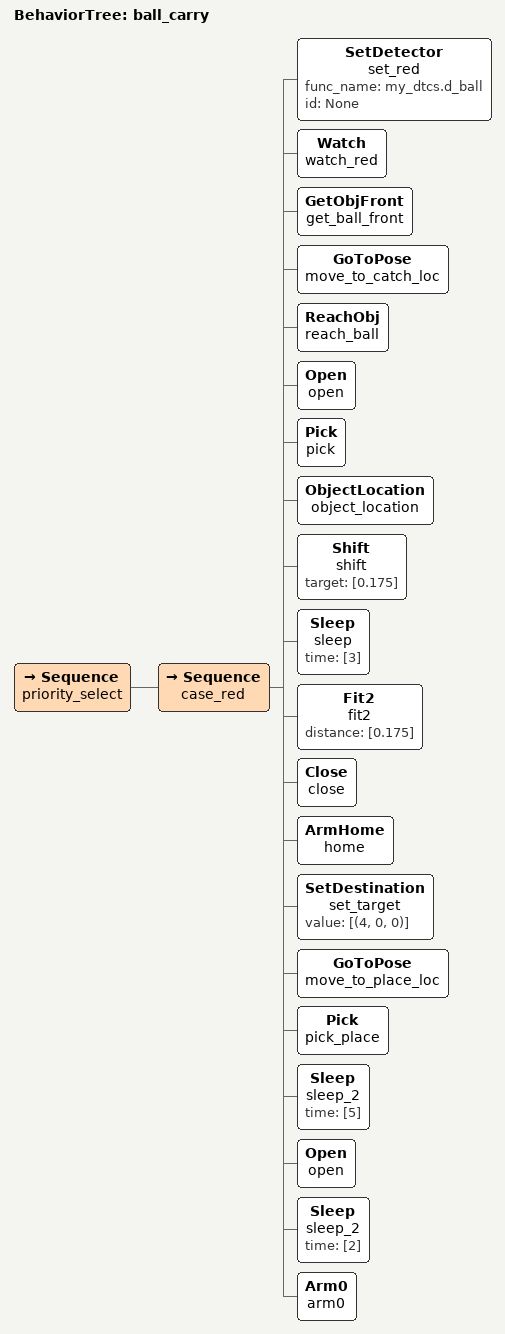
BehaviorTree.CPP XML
<root>
    <BehaviorTree ID="ball_carry">
        <Sequence name="priority_select">

            <Sequence name="case_red">
                <SetDetector name="set_red" func_name="my_dtcs.d_ball" id="None"/>

                <Watch name="watch_red"/>

                <GetObjFront name="get_ball_front"/>
                <GoToPose name="move_to_catch_loc"/>
                <ReachObj name="reach_ball" />
                <Open name="open"/>
                <Pick name="pick"/>

                <ObjectLocation name="object_location"/>
                <Shift name="shift" target="[0.175]"/>
                <Sleep name="sleep" time="[3]"/>
                <Fit2 name="fit2" distance="[0.175]"/>
                <Close name="close"/>
                <ArmHome name="home"/>

                <!-- ↓ボールがない安全な場所に移動 -->
                <!-- ↑ボールがない安全な場所に移動 -->

                <SetDestination name="set_target" value="[(4, 0, 0)]"/>
                <GoToPose name="move_to_place_loc"/>
                <Pick name="pick_place"/>
                <Sleep name="sleep_2" time="[5]"/>
                <Open name="open"/>
                <Sleep name="sleep_2" time="[2]"/>
                <Arm0 name="arm0"/>
            </Sequence>

            <!-- 赤ボールが見つからないときに実行される -->
                <!-- ↓ボールがない安全な場所に移動 -->
                <!-- ↑ボールがない安全な場所に移動 -->

        </Sequence>
    </BehaviorTree>
</root>
